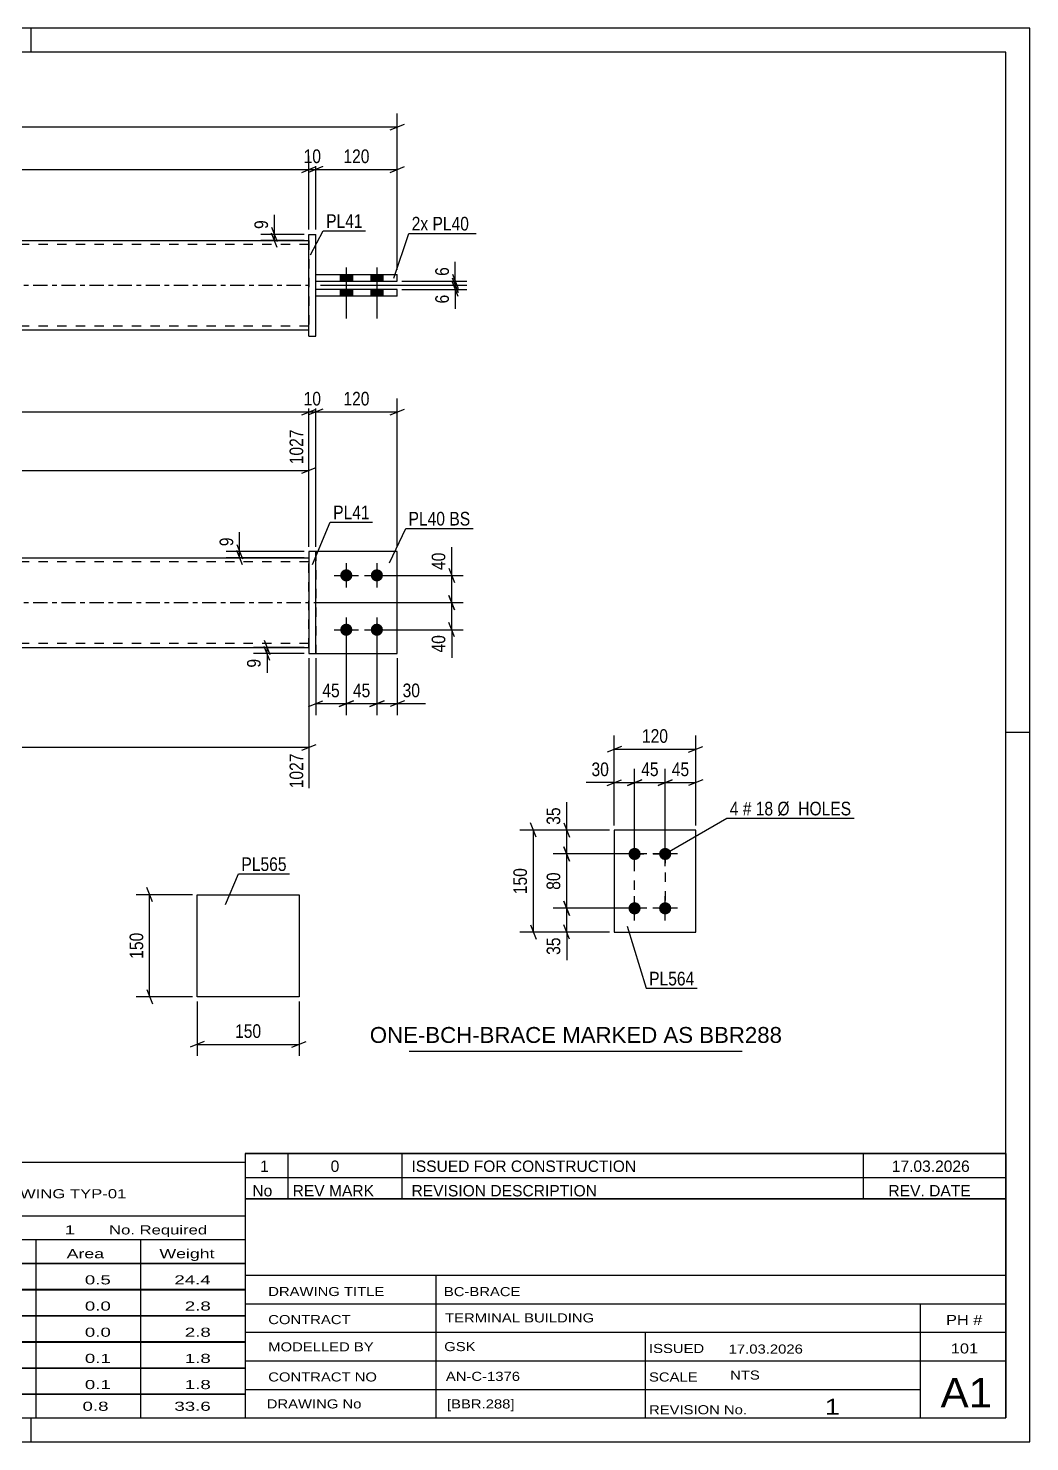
# Model space of a CAD drawing. Header units: millimetres. Extents: x 0 to 420, y 0 to 297.
# Drawn here: x 209.4 to 420, y 0 to 297 of the extents above; entities that cross this region are included whole.
import ezdxf

# ---------------------------------------------------------------- set-up
doc = ezdxf.new("R2010")
doc.units = ezdxf.units.MM
doc.linetypes.add('DXK_LINE_DOT2', pattern=[3.9198, 1.9599, -1.9599])
doc.linetypes.add('DXK_LINE_DOT3', pattern=[5.9187, 2.979, -0.9799, 0.9799, -0.9799])
doc.styles.add('Arial', font='ARIAL.TTF', dxfattribs={"height": 0.2})
doc.styles.add('Arial Narrow', font='ARIALN.TTF', dxfattribs={"height": 0.2})

# ---------------------------------------------------------------- blocks, each defined once
blk = doc.blocks.new('Unknown-585697914-1128')
at = {"color": 5, "linetype": 'Continuous'}
for p, q in [((420, 297), (0, 297)), ((210, 292), (210, 297)), ((420, 0), (420, 297)), ((415, 292), (5, 292)), ((415, 5), (415, 292)), ((420, 149), (415, 149)), ((5, 5), (415, 5)), ((210, 0), (210, 5)), ((0, 0), (420, 0))]:
    blk.add_line(p, q, dxfattribs=at)
blk = doc.blocks.new('Part-585697914-1278 - 1262')
at = {"color": 2, "linetype": 'Continuous'}
for p, q in [((349.77, 128.51), (332.63, 128.51)), ((332.63, 128.51), (332.63, 107.08)), ((349.77, 107.08), (349.77, 128.51)), ((332.63, 107.08), (349.77, 107.08))]:
    blk.add_line(p, q, dxfattribs=at)
blk = doc.blocks.new('Bolt-585697914-1311 - 1262')
at = {"linetype": 'Continuous'}
for points in [[(336.91, 122.22, -1), (336.91, 124.79, -1)], [(343.34, 122.22, -1), (343.34, 124.79, -1)], [(336.91, 110.79, -1), (336.91, 113.37, -1)], [(343.34, 110.79, -1), (343.34, 113.37, -1)]]:
    blk.add_hatch(color=1, dxfattribs=at).paths.add_polyline_path(points)
at = {"color": 1, "linetype": 'Continuous'}
for p, q in [((336.91, 120.94), (336.91, 126.08)), ((343.34, 120.94), (343.34, 126.08)), ((339.48, 123.51), (334.34, 123.51)), ((345.91, 123.51), (340.77, 123.51)), ((336.91, 109.51), (336.91, 114.65)), ((343.34, 109.51), (343.34, 114.65)), ((339.48, 112.08), (334.34, 112.08)), ((345.91, 112.08), (340.77, 112.08))]:
    blk.add_line(p, q, dxfattribs=at)
blk = doc.blocks.new('Part-585697914-1932 - 1926')
at = {"color": 7, "linetype": 'DXK_LINE_DOT2'}
for p, q in [((287, 187.04), (269.86, 187.04)), ((269.86, 187.04), (269.86, 165.62)), ((287, 165.62), (287, 187.04)), ((269.86, 165.62), (287, 165.62))]:
    blk.add_line(p, q, dxfattribs=at)
blk = doc.blocks.new('Part-585697914-1937 - 1926')
at = {"color": 2, "linetype": 'Continuous'}
for p, q in [((268.43, 187.04), (268.43, 165.62)), ((269.86, 187.04), (268.43, 187.04)), ((269.86, 165.62), (269.86, 187.04)), ((268.43, 165.62), (269.86, 165.62))]:
    blk.add_line(p, q, dxfattribs=at)
blk = doc.blocks.new('Part-585697914-1947 - 1926')
at = {"linetype": 'Continuous'}
blk.add_hatch(color=2, dxfattribs=at).paths.add_polyline_path([(158.37, 166.9), (157.57, 168.3), (159.17, 168.3)])
at = {"color": 2, "linetype": 'Continuous'}
for p, q in [((121.68, 185.76), (268.43, 185.76)), ((121.68, 166.9), (268.43, 166.9)), ((158.37, 166.9), (157.57, 168.3)), ((157.57, 168.3), (159.17, 168.3)), ((159.17, 168.3), (158.37, 166.9))]:
    blk.add_line(p, q, dxfattribs=at)
at = {"color": 7, "linetype": 'DXK_LINE_DOT2'}
for p, q in [((121.68, 166.9), (121.68, 185.76)), ((268.43, 184.9), (121.68, 184.9)), ((268.43, 166.9), (268.43, 185.76)), ((268.43, 167.76), (121.68, 167.76))]:
    blk.add_line(p, q, dxfattribs=at)
at = {"color": 7, "linetype": 'DXK_LINE_DOT3'}
blk.add_line((121.68, 176.33), (268.43, 176.33), dxfattribs=at)
at = {"color": 2, "linetype": 'Continuous'}
blk.add_circle((158.37, 167.8), 1, dxfattribs=at)
blk = doc.blocks.new('Part-585697914-1952 - 1926')
at = {"color": 2, "linetype": 'Continuous'}
for p, q in [((287, 187.04), (269.86, 187.04)), ((287, 165.62), (287, 187.04)), ((269.86, 165.62), (287, 165.62))]:
    blk.add_line(p, q, dxfattribs=at)
at = {"color": 7, "linetype": 'DXK_LINE_DOT2'}
blk.add_line((269.86, 187.04), (269.86, 165.62), dxfattribs=at)
blk = doc.blocks.new('Bolt-585697914-1955 - 1926')
at = {"linetype": 'Continuous'}
for points in [[(276.29, 183.33, -1), (276.29, 180.76, -1)], [(282.72, 183.33, -1), (282.72, 180.76, -1)], [(276.29, 171.9, -1), (276.29, 169.33, -1)], [(282.72, 171.9, -1), (282.72, 169.33, -1)]]:
    blk.add_hatch(color=1, dxfattribs=at).paths.add_polyline_path(points)
at = {"color": 1, "linetype": 'Continuous'}
for p, q in [((276.29, 184.62), (276.29, 179.47)), ((282.72, 184.62), (282.72, 179.47)), ((273.72, 182.04), (278.86, 182.04)), ((280.15, 182.04), (285.29, 182.04)), ((276.29, 173.19), (276.29, 168.04)), ((282.72, 173.19), (282.72, 168.04)), ((273.72, 170.62), (278.86, 170.62)), ((280.15, 170.62), (285.29, 170.62))]:
    blk.add_line(p, q, dxfattribs=at)
blk = doc.blocks.new('Part-585697914-2294 - 2276')
at = {"color": 2, "linetype": 'Continuous'}
for p, q in [((269.86, 243.85), (269.86, 245.27)), ((269.86, 245.27), (287, 245.27)), ((269.86, 243.85), (287, 243.85)), ((287, 243.85), (287, 245.27))]:
    blk.add_line(p, q, dxfattribs=at)
blk = doc.blocks.new('Bolt-585697914-2278 - 2276')
at = {"linetype": 'Continuous'}
for points in [[(277.58, 245.27), (275, 245.27), (275, 243.85), (277.58, 243.85)], [(277.58, 245.27), (275, 245.27), (275, 243.85), (277.58, 243.85)], [(284, 245.27), (281.43, 245.27), (281.43, 243.85), (284, 243.85)], [(284, 245.27), (281.43, 245.27), (281.43, 243.85), (284, 243.85)], [(277.58, 242.13), (275, 242.13), (275, 240.7), (277.58, 240.7)], [(277.58, 242.13), (275, 242.13), (275, 240.7), (277.58, 240.7)], [(284, 242.13), (281.43, 242.13), (281.43, 240.7), (284, 240.7)], [(284, 242.13), (281.43, 242.13), (281.43, 240.7), (284, 240.7)]]:
    blk.add_hatch(color=1, dxfattribs=at).paths.add_polyline_path(points)
at = {"color": 1, "linetype": 'Continuous'}
for p, q in [((276.29, 246.7), (276.29, 235.99)), ((276.29, 246.7), (276.29, 235.99)), ((282.72, 246.7), (282.72, 235.99)), ((282.72, 246.7), (282.72, 235.99)), ((275, 245.27), (275, 243.85)), ((275, 245.27), (275, 243.85)), ((277.58, 245.27), (277.58, 243.85)), ((277.58, 245.27), (277.58, 243.85)), ((281.43, 245.27), (281.43, 243.85)), ((281.43, 245.27), (281.43, 243.85)), ((284, 245.27), (284, 243.85)), ((284, 245.27), (284, 243.85)), ((275, 242.13), (275, 240.7)), ((275, 242.13), (275, 240.7)), ((277.58, 242.13), (277.58, 240.7)), ((277.58, 242.13), (277.58, 240.7)), ((281.43, 242.13), (281.43, 240.7)), ((281.43, 242.13), (281.43, 240.7)), ((284, 242.13), (284, 240.7)), ((284, 242.13), (284, 240.7))]:
    blk.add_line(p, q, dxfattribs=at)
blk = doc.blocks.new('Part-585697914-2299 - 2276')
at = {"color": 2, "linetype": 'Continuous'}
for p, q in [((287, 242.13), (269.86, 242.13)), ((269.86, 240.7), (269.86, 242.13)), ((287, 240.7), (269.86, 240.7)), ((287, 240.7), (287, 242.13))]:
    blk.add_line(p, q, dxfattribs=at)
blk = doc.blocks.new('Part-585697914-2304 - 2276')
at = {"linetype": 'Continuous'}
blk.add_hatch(color=2, dxfattribs=at).paths.add_polyline_path([(158.37, 242.99), (157.57, 244.39), (159.17, 244.39)])
at = {"color": 2, "linetype": 'Continuous'}
for p, q in [((121.68, 252.42), (268.43, 252.42)), ((158.37, 242.99), (157.57, 244.39)), ((157.57, 244.39), (159.17, 244.39)), ((159.17, 244.39), (158.37, 242.99)), ((268.43, 233.56), (121.68, 233.56))]:
    blk.add_line(p, q, dxfattribs=at)
at = {"color": 7, "linetype": 'DXK_LINE_DOT2'}
for p, q in [((121.68, 233.56), (121.68, 252.42)), ((268.43, 251.56), (121.68, 251.56)), ((268.43, 252.42), (268.43, 233.56)), ((268.43, 234.42), (121.68, 234.42))]:
    blk.add_line(p, q, dxfattribs=at)
at = {"color": 7, "linetype": 'DXK_LINE_DOT3'}
blk.add_line((121.68, 242.99), (268.43, 242.99), dxfattribs=at)
at = {"color": 2, "linetype": 'Continuous'}
blk.add_circle((158.37, 243.89), 1, dxfattribs=at)
blk = doc.blocks.new('Part-585697914-2314 - 2276')
at = {"color": 2, "linetype": 'Continuous'}
for p, q in [((268.43, 232.27), (268.43, 253.7)), ((268.43, 253.7), (269.86, 253.7)), ((269.86, 232.27), (269.86, 253.7)), ((268.43, 232.27), (269.86, 232.27))]:
    blk.add_line(p, q, dxfattribs=at)
blk = doc.blocks.new('Part-585697914-1238 - 1220')
at = {"color": 2, "linetype": 'Continuous'}
for p, q in [((244.94, 114.93), (266.37, 114.93)), ((244.94, 93.5), (244.94, 114.93)), ((266.37, 114.93), (266.37, 93.5)), ((266.37, 93.5), (244.94, 93.5))]:
    blk.add_line(p, q, dxfattribs=at)
blk = doc.blocks.new('Rectangle-585697914-1398 - 1262')
at = {"color": 1, "linetype": 'DXK_LINE_DOT2'}
blk.add_lwpolyline([(336.91, 123.51), (343.34, 123.51), (343.34, 112.08), (336.91, 112.08), (336.91, 123.51)], close=True, dxfattribs=at)
blk = doc.blocks.new('StraightDimension-585697914-1377 - 1262')
at = {"color": 7, "linetype": 'Continuous'}
for p, q in [((332.63, 129.51), (332.63, 141.36)), ((336.91, 124.51), (336.91, 141.36)), ((331.13, 137.91), (334.13, 139.11)), ((332.63, 138.51), (336.91, 138.51)), ((338.41, 139.11), (335.41, 137.91))]:
    blk.add_line(p, q, dxfattribs=at)
at = {"color": 0}
blk.add_wipeout([(332.1, 139.26), (332.1, 143.46), (327.25, 143.46), (327.25, 139.26)], dxfattribs=at)
at = {"color": 7, "linetype": 'Continuous'}
blk.add_line((332.63, 138.51), (326.72, 138.51), dxfattribs=at)
blk.add_line((332.63, 138.51), (326.72, 138.51), dxfattribs=at)
at = {"color": 3, "style": 'Arial Narrow'}
blk.add_text('30', height=2.863, dxfattribs=at).set_placement((327.85, 139.86))
blk = doc.blocks.new('StraightDimension-585697914-1313 - 1262')
at = {"color": 7, "linetype": 'Continuous'}
for p, q in [((322.03, 113.58), (323.23, 110.58)), ((335.91, 112.08), (319.78, 112.08)), ((322.63, 107.08), (322.63, 112.08)), ((331.63, 107.08), (319.78, 107.08)), ((323.23, 105.58), (322.03, 108.58))]:
    blk.add_line(p, q, dxfattribs=at)
at = {"color": 0}
blk.add_wipeout([(321.88, 106.55), (317.68, 106.55), (317.68, 101.7), (321.88, 101.7)], dxfattribs=at)
at = {"color": 7, "linetype": 'Continuous'}
blk.add_line((322.63, 107.08), (322.63, 101.17), dxfattribs=at)
blk.add_line((322.63, 107.08), (322.63, 101.17), dxfattribs=at)
at = {"color": 3, "style": 'Arial Narrow'}
blk.add_text('35', height=2.863, rotation=90.0002, dxfattribs=at).set_placement((321.28, 102.3))
blk = doc.blocks.new('StraightDimension-585697914-1345 - 1262')
at = {"color": 7, "linetype": 'Continuous'}
for p, q in [((331.63, 128.51), (312.78, 128.51)), ((316.23, 127.01), (315.03, 130.01)), ((315.63, 107.08), (315.63, 128.51)), ((331.63, 107.08), (312.78, 107.08)), ((315.03, 108.58), (316.23, 105.58))]:
    blk.add_line(p, q, dxfattribs=at)
at = {"color": 0}
blk.add_wipeout([(314.88, 121.14), (310.68, 121.14), (310.68, 114.45), (314.88, 114.45)], dxfattribs=at)
at = {"color": 3, "style": 'Arial Narrow'}
blk.add_text('150', height=2.863, rotation=90.0002, dxfattribs=at).set_placement((314.28, 115.05))
blk = doc.blocks.new('StraightDimension-585697914-1334 - 1262')
at = {"color": 7, "linetype": 'Continuous'}
for p, q in [((331.63, 128.51), (319.78, 128.51)), ((322.03, 130.01), (323.23, 127.01)), ((322.63, 123.51), (322.63, 128.51)), ((323.23, 122.01), (322.03, 125.01)), ((335.91, 123.51), (319.78, 123.51))]:
    blk.add_line(p, q, dxfattribs=at)
at = {"color": 0}
blk.add_wipeout([(321.88, 133.89), (317.68, 133.89), (317.68, 129.03), (321.88, 129.03)], dxfattribs=at)
at = {"color": 7, "linetype": 'Continuous'}
blk.add_line((322.63, 128.51), (322.63, 134.41), dxfattribs=at)
blk.add_line((322.63, 128.51), (322.63, 134.41), dxfattribs=at)
at = {"color": 3, "style": 'Arial Narrow'}
blk.add_text('35', height=2.863, rotation=90.0002, dxfattribs=at).set_placement((321.28, 129.63))
blk = doc.blocks.new('StraightDimension-585697914-1388 - 1262')
at = {"color": 7, "linetype": 'Continuous'}
for p, q in [((334.13, 146.11), (331.13, 144.91)), ((332.63, 129.51), (332.63, 148.36)), ((348.27, 144.91), (351.27, 146.11)), ((349.77, 129.51), (349.77, 148.36)), ((332.63, 145.51), (349.77, 145.51))]:
    blk.add_line(p, q, dxfattribs=at)
at = {"color": 0}
blk.add_wipeout([(344.54, 146.26), (344.54, 150.46), (337.86, 150.46), (337.86, 146.26)], dxfattribs=at)
at = {"color": 3, "style": 'Arial Narrow'}
blk.add_text('120', height=2.863, dxfattribs=at).set_placement((338.46, 146.86))
blk = doc.blocks.new('StraightDimension-585697914-1324 - 1262')
at = {"color": 7, "linetype": 'Continuous'}
for p, q in [((322.03, 125.01), (323.23, 122.01)), ((335.91, 123.51), (319.78, 123.51)), ((322.63, 112.08), (322.63, 123.51)), ((323.23, 110.58), (322.03, 113.58)), ((335.91, 112.08), (319.78, 112.08))]:
    blk.add_line(p, q, dxfattribs=at)
at = {"color": 0}
blk.add_wipeout([(321.88, 120.22), (317.68, 120.22), (317.68, 115.37), (321.88, 115.37)], dxfattribs=at)
at = {"color": 3, "style": 'Arial Narrow'}
blk.add_text('80', height=2.863, rotation=90.0002, dxfattribs=at).set_placement((321.28, 115.97))
blk = doc.blocks.new('StraightDimension-585697914-1356 - 1262')
at = {"color": 7, "linetype": 'Continuous'}
for p, q in [((343.34, 124.51), (343.34, 141.36)), ((349.77, 129.51), (349.77, 141.36)), ((341.84, 137.91), (344.84, 139.11)), ((343.34, 138.51), (349.77, 138.51)), ((351.27, 139.11), (348.27, 137.91))]:
    blk.add_line(p, q, dxfattribs=at)
at = {"color": 0}
blk.add_wipeout([(348.98, 139.26), (348.98, 143.46), (344.13, 143.46), (344.13, 139.26)], dxfattribs=at)
at = {"color": 3, "style": 'Arial Narrow'}
blk.add_text('45', height=2.863, dxfattribs=at).set_placement((344.73, 139.86))
blk = doc.blocks.new('StraightDimension-585697914-1367 - 1262')
at = {"color": 7, "linetype": 'Continuous'}
for p, q in [((336.91, 124.51), (336.91, 141.36)), ((343.34, 124.51), (343.34, 141.36)), ((335.41, 137.91), (338.41, 139.11)), ((336.91, 138.51), (343.34, 138.51)), ((344.84, 139.11), (341.84, 137.91))]:
    blk.add_line(p, q, dxfattribs=at)
at = {"color": 0}
blk.add_wipeout([(342.56, 139.26), (342.56, 143.46), (337.7, 143.46), (337.7, 139.26)], dxfattribs=at)
at = {"color": 3, "style": 'Arial Narrow'}
blk.add_text('45', height=2.863, dxfattribs=at).set_placement((338.3, 139.86))
blk = doc.blocks.new('StraightDimension-585697914-2006 - 1926')
at = {"color": 7, "linetype": 'Continuous'}
for p, q in [((123.18, 216.99), (120.18, 215.79)), ((121.68, 188.04), (121.68, 219.24)), ((266.93, 215.79), (269.93, 216.99)), ((268.43, 188.04), (268.43, 219.24)), ((121.68, 216.39), (268.43, 216.39))]:
    blk.add_line(p, q, dxfattribs=at)
at = {"color": 0}
blk.add_wipeout([(199.32, 217.14), (199.32, 221.34), (190.8, 221.34), (190.8, 217.14)], dxfattribs=at)
at = {"color": 3, "style": 'Arial Narrow'}
blk.add_text('1027', height=2.863, dxfattribs=at).set_placement((191.4, 217.74))
blk = doc.blocks.new('StraightDimension-585697914-2221 - 1926')
at = {"color": 7, "linetype": 'Continuous'}
for p, q in [((268.43, 188.04), (268.43, 212.7)), ((121.68, 186.76), (121.68, 207.21)), ((123.18, 204.69), (120.18, 203.49)), ((121.68, 204.09), (268.43, 204.09)), ((266.93, 203.49), (269.93, 204.69))]:
    blk.add_line(p, q, dxfattribs=at)
at = {"color": 0, "linetype": 'Continuous'}
for points in [[(267.83, 213.3), (263.63, 213.3), (263.63, 204.79), (267.83, 204.79)], [(121.08, 207.81), (116.88, 207.81), (116.88, 204.79), (121.08, 204.79)]]:
    blk.add_wipeout(points, dxfattribs=at)
at = {"color": 0}
blk.add_wipeout([(199.32, 204.84), (199.32, 209.04), (190.8, 209.04), (190.8, 204.84)], dxfattribs=at)
at = {"color": 3, "linetype": 'Continuous', "style": 'Arial Narrow'}
for s, height, p in [('1027', 2.863, (267.23, 205.39)), ('0', 2.86, (120.48, 205.39))]:
    blk.add_text(s, height=height, rotation=90.0002, dxfattribs=at).set_placement(p)
at = {"color": 3, "style": 'Arial Narrow'}
blk.add_text('1027', height=2.863, dxfattribs=at).set_placement((191.4, 205.44))
blk = doc.blocks.new('StraightDimension-585697914-2117 - 1926')
at = {"color": 7, "linetype": 'Continuous'}
for p, q in [((282.72, 169.62), (282.72, 152.69)), ((287, 164.62), (287, 152.69)), ((281.22, 154.49), (284.22, 155.69)), ((282.72, 155.09), (287, 155.09)), ((288.5, 155.69), (285.5, 154.49))]:
    blk.add_line(p, q, dxfattribs=at)
at = {"color": 0}
blk.add_wipeout([(292.39, 155.84), (292.39, 160.04), (287.53, 160.04), (287.53, 155.84)], dxfattribs=at)
at = {"color": 7, "linetype": 'Continuous'}
blk.add_line((287, 155.09), (292.91, 155.09), dxfattribs=at)
blk.add_line((287, 155.09), (292.91, 155.09), dxfattribs=at)
at = {"color": 3, "style": 'Arial Narrow'}
blk.add_text('30', height=2.863, dxfattribs=at).set_placement((288.13, 156.44))
blk = doc.blocks.new('StraightDimension-585697914-1967 - 1926')
at = {"color": 7, "linetype": 'Continuous'}
for p, q in [((271.36, 216.99), (268.36, 215.79)), ((269.86, 188.04), (269.86, 219.24)), ((285.5, 215.79), (288.5, 216.99)), ((287, 188.04), (287, 219.24)), ((269.86, 216.39), (287, 216.39))]:
    blk.add_line(p, q, dxfattribs=at)
at = {"color": 0}
blk.add_wipeout([(281.77, 217.14), (281.77, 221.34), (275.09, 221.34), (275.09, 217.14)], dxfattribs=at)
at = {"color": 3, "style": 'Arial Narrow'}
blk.add_text('120', height=2.863, dxfattribs=at).set_placement((275.69, 217.74))
blk = doc.blocks.new('StraightDimension-585697914-1989 - 1926')
at = {"color": 7, "linetype": 'Continuous'}
for p, q in [((266.93, 215.79), (269.93, 216.99)), ((271.36, 216.99), (268.36, 215.79)), ((268.43, 188.04), (268.43, 219.24)), ((269.86, 188.04), (269.86, 219.24)), ((268.43, 216.39), (269.86, 216.39))]:
    blk.add_line(p, q, dxfattribs=at)
at = {"color": 0}
blk.add_wipeout([(271.58, 217.14), (271.58, 221.34), (266.72, 221.34), (266.72, 217.14)], dxfattribs=at)
at = {"color": 3, "style": 'Arial Narrow'}
blk.add_text('10', height=2.863, dxfattribs=at).set_placement((267.32, 217.74))
blk = doc.blocks.new('StraightDimension-585697914-2055 - 1926')
at = {"color": 7, "linetype": 'Continuous'}
for p, q in [((253.26, 188.54), (254.46, 185.54)), ((254.46, 184.26), (253.26, 187.26)), ((267.43, 187.04), (251.01, 187.04)), ((267.43, 185.76), (251.01, 185.76)), ((253.86, 185.76), (253.86, 187.04))]:
    blk.add_line(p, q, dxfattribs=at)
at = {"color": 0}
blk.add_wipeout([(253.11, 190.6), (248.91, 190.6), (248.91, 187.57), (253.11, 187.57)], dxfattribs=at)
at = {"color": 7, "linetype": 'Continuous'}
blk.add_line((253.86, 187.04), (253.86, 191.12), dxfattribs=at)
blk.add_line((253.86, 187.04), (253.86, 191.12), dxfattribs=at)
at = {"color": 3, "style": 'Arial Narrow'}
blk.add_text('9', height=2.86, rotation=90.0002, dxfattribs=at).set_placement((252.51, 188.17))
blk = doc.blocks.new('StraightDimension-585697914-2062 - 1926')
at = {"color": 7, "linetype": 'Continuous'}
for p, q in [((283.72, 182.04), (300.86, 182.04)), ((297.86, 183.54), (299.06, 180.54)), ((298.46, 176.33), (298.46, 182.04)), ((269.43, 176.33), (300.86, 176.33)), ((299.06, 174.83), (297.86, 177.83))]:
    blk.add_line(p, q, dxfattribs=at)
at = {"color": 0}
blk.add_wipeout([(297.71, 187.42), (293.51, 187.42), (293.51, 182.57), (297.71, 182.57)], dxfattribs=at)
at = {"color": 7, "linetype": 'Continuous'}
blk.add_line((298.46, 182.04), (298.46, 187.95), dxfattribs=at)
blk.add_line((298.46, 182.04), (298.46, 187.95), dxfattribs=at)
at = {"color": 3, "style": 'Arial Narrow'}
blk.add_text('40', height=2.863, rotation=90.0002, dxfattribs=at).set_placement((297.11, 183.17))
blk = doc.blocks.new('StraightDimension-585697914-2077 - 1926')
at = {"color": 7, "linetype": 'Continuous'}
for p, q in [((269.43, 176.33), (300.86, 176.33)), ((297.86, 177.83), (299.06, 174.83)), ((298.46, 170.62), (298.46, 176.33)), ((283.72, 170.62), (300.86, 170.62)), ((299.06, 169.12), (297.86, 172.12))]:
    blk.add_line(p, q, dxfattribs=at)
at = {"color": 0}
blk.add_wipeout([(297.71, 170.09), (293.51, 170.09), (293.51, 165.23), (297.71, 165.23)], dxfattribs=at)
at = {"color": 7, "linetype": 'Continuous'}
blk.add_line((298.46, 170.62), (298.46, 164.71), dxfattribs=at)
blk.add_line((298.46, 170.62), (298.46, 164.71), dxfattribs=at)
at = {"color": 3, "style": 'Arial Narrow'}
blk.add_text('40', height=2.863, rotation=90.0002, dxfattribs=at).set_placement((297.11, 165.83))
blk = doc.blocks.new('StraightDimension-585697914-2091 - 1926')
at = {"color": 7, "linetype": 'Continuous'}
for p, q in [((276.29, 169.62), (276.29, 152.69)), ((269.86, 164.62), (269.86, 152.69)), ((268.36, 154.49), (271.36, 155.69)), ((269.86, 155.09), (276.29, 155.09)), ((277.79, 155.69), (274.79, 154.49))]:
    blk.add_line(p, q, dxfattribs=at)
at = {"color": 0}
blk.add_wipeout([(275.5, 155.84), (275.5, 160.04), (270.65, 160.04), (270.65, 155.84)], dxfattribs=at)
at = {"color": 3, "style": 'Arial Narrow'}
blk.add_text('45', height=2.863, dxfattribs=at).set_placement((271.25, 156.44))
blk = doc.blocks.new('StraightDimension-585697914-2107 - 1926')
at = {"color": 7, "linetype": 'Continuous'}
for p, q in [((276.29, 169.62), (276.29, 152.69)), ((282.72, 169.62), (282.72, 152.69)), ((274.79, 154.49), (277.79, 155.69)), ((276.29, 155.09), (282.72, 155.09)), ((284.22, 155.69), (281.22, 154.49))]:
    blk.add_line(p, q, dxfattribs=at)
at = {"color": 0}
blk.add_wipeout([(281.93, 155.84), (281.93, 160.04), (277.08, 160.04), (277.08, 155.84)], dxfattribs=at)
at = {"color": 3, "style": 'Arial Narrow'}
blk.add_text('45', height=2.863, dxfattribs=at).set_placement((277.68, 156.44))
blk = doc.blocks.new('StraightDimension-585697914-2131 - 1926')
at = {"color": 7, "linetype": 'Continuous'}
for p, q in [((267.43, 166.9), (256.78, 166.9)), ((259.03, 168.4), (260.23, 165.4)), ((260.23, 164.12), (259.03, 167.12)), ((259.63, 165.62), (259.63, 166.9)), ((267.43, 165.62), (256.78, 165.62))]:
    blk.add_line(p, q, dxfattribs=at)
at = {"color": 0}
blk.add_wipeout([(258.88, 165.09), (254.68, 165.09), (254.68, 162.06), (258.88, 162.06)], dxfattribs=at)
at = {"color": 7, "linetype": 'Continuous'}
blk.add_line((259.63, 165.62), (259.63, 161.54), dxfattribs=at)
blk.add_line((259.63, 165.62), (259.63, 161.54), dxfattribs=at)
at = {"color": 3, "style": 'Arial Narrow'}
blk.add_text('9', height=2.86, rotation=90.0002, dxfattribs=at).set_placement((258.28, 162.66))
blk = doc.blocks.new('StraightDimension-585697914-2185 - 1926')
at = {"color": 7, "linetype": 'Continuous'}
for p, q in [((121.68, 164.61), (121.68, 142.79)), ((268.43, 164.62), (268.43, 137.3)), ((123.18, 146.52), (120.18, 145.32)), ((121.68, 145.92), (268.43, 145.92)), ((266.93, 145.32), (269.93, 146.52))]:
    blk.add_line(p, q, dxfattribs=at)
at = {"color": 0}
blk.add_wipeout([(199.32, 146.67), (199.32, 150.87), (190.8, 150.87), (190.8, 146.67)], dxfattribs=at)
at = {"color": 0, "linetype": 'Continuous'}
for points in [[(121.08, 145.22), (116.88, 145.22), (116.88, 142.19), (121.08, 142.19)], [(267.83, 145.22), (263.63, 145.22), (263.63, 136.7), (267.83, 136.7)]]:
    blk.add_wipeout(points, dxfattribs=at)
at = {"color": 3, "style": 'Arial Narrow'}
blk.add_text('1027', height=2.863, dxfattribs=at).set_placement((191.4, 147.27))
at = {"color": 3, "linetype": 'Continuous', "style": 'Arial Narrow'}
for s, height, p in [('0', 2.86, (120.48, 142.79)), ('1027', 2.863, (267.23, 137.3))]:
    blk.add_text(s, height=height, rotation=90.0002, dxfattribs=at).set_placement(p)
blk = doc.blocks.new('StraightDimension-585697914-2413 - 2276')
at = {"color": 7, "linetype": 'Continuous'}
for p, q in [((104.61, 276.87), (101.61, 275.67)), ((103.11, 246.27), (103.11, 279.12)), ((103.11, 276.27), (287, 276.27)), ((285.5, 275.67), (288.5, 276.87)), ((287, 246.27), (287, 279.12))]:
    blk.add_line(p, q, dxfattribs=at)
at = {"color": 0}
blk.add_wipeout([(199.32, 277.02), (199.32, 281.22), (190.8, 281.22), (190.8, 277.02)], dxfattribs=at)
at = {"color": 3, "style": 'Arial Narrow'}
blk.add_text('1287', height=2.863, dxfattribs=at).set_placement((191.4, 277.62))
blk = doc.blocks.new('StraightDimension-585697914-2332 - 2276')
at = {"color": 7, "linetype": 'Continuous'}
for p, q in [((298.61, 244.49), (299.81, 241.49)), ((299.81, 240.63), (298.61, 243.63)), ((270.86, 242.99), (301.61, 242.99)), ((288, 242.13), (301.61, 242.13)), ((299.21, 242.13), (299.21, 242.99))]:
    blk.add_line(p, q, dxfattribs=at)
at = {"color": 0}
blk.add_wipeout([(298.46, 241.61), (294.26, 241.61), (294.26, 238.58), (298.46, 238.58)], dxfattribs=at)
at = {"color": 7, "linetype": 'Continuous'}
blk.add_line((299.21, 242.13), (299.21, 238.05), dxfattribs=at)
blk.add_line((299.21, 242.13), (299.21, 238.05), dxfattribs=at)
at = {"color": 3, "style": 'Arial Narrow'}
blk.add_text('6', height=2.86, rotation=90.0002, dxfattribs=at).set_placement((297.86, 239.18))
blk = doc.blocks.new('StraightDimension-585697914-2341 - 2276')
at = {"color": 7, "linetype": 'Continuous'}
for p, q in [((288, 243.85), (301.61, 243.85)), ((298.61, 245.35), (299.81, 242.35)), ((299.81, 241.49), (298.61, 244.49)), ((299.21, 242.99), (299.21, 243.85)), ((270.86, 242.99), (301.61, 242.99))]:
    blk.add_line(p, q, dxfattribs=at)
at = {"color": 0}
blk.add_wipeout([(298.46, 247.4), (294.26, 247.4), (294.26, 244.37), (298.46, 244.37)], dxfattribs=at)
at = {"color": 7, "linetype": 'Continuous'}
blk.add_line((299.21, 243.85), (299.21, 247.92), dxfattribs=at)
blk.add_line((299.21, 243.85), (299.21, 247.92), dxfattribs=at)
at = {"color": 3, "style": 'Arial Narrow'}
blk.add_text('6', height=2.86, rotation=90.0002, dxfattribs=at).set_placement((297.86, 244.97))
blk = doc.blocks.new('StraightDimension-585697914-2351 - 2276')
at = {"color": 7, "linetype": 'Continuous'}
for p, q in [((267.43, 253.7), (258.33, 253.7)), ((260.58, 255.2), (261.78, 252.2)), ((261.78, 250.92), (260.58, 253.92)), ((261.18, 252.42), (261.18, 253.7)), ((267.43, 252.42), (258.33, 252.42))]:
    blk.add_line(p, q, dxfattribs=at)
at = {"color": 0}
blk.add_wipeout([(260.43, 257.26), (256.23, 257.26), (256.23, 254.23), (260.43, 254.23)], dxfattribs=at)
at = {"color": 7, "linetype": 'Continuous'}
blk.add_line((261.18, 253.7), (261.18, 257.78), dxfattribs=at)
blk.add_line((261.18, 253.7), (261.18, 257.78), dxfattribs=at)
at = {"color": 3, "style": 'Arial Narrow'}
blk.add_text('9', height=2.86, rotation=90.0002, dxfattribs=at).set_placement((259.83, 254.83))
blk = doc.blocks.new('StraightDimension-585697914-2362 - 2276')
at = {"color": 7, "linetype": 'Continuous'}
for p, q in [((271.36, 267.92), (268.36, 266.72)), ((269.86, 254.7), (269.86, 270.17)), ((269.86, 267.32), (287, 267.32)), ((285.5, 266.72), (288.5, 267.92)), ((287, 246.27), (287, 270.17))]:
    blk.add_line(p, q, dxfattribs=at)
at = {"color": 0}
blk.add_wipeout([(281.77, 268.07), (281.77, 272.27), (275.09, 272.27), (275.09, 268.07)], dxfattribs=at)
at = {"color": 3, "style": 'Arial Narrow'}
blk.add_text('120', height=2.863, dxfattribs=at).set_placement((275.69, 268.67))
blk = doc.blocks.new('StraightDimension-585697914-2372 - 2276')
at = {"color": 7, "linetype": 'Continuous'}
for p, q in [((266.93, 266.72), (269.93, 267.92)), ((271.36, 267.92), (268.36, 266.72)), ((268.43, 254.7), (268.43, 270.17)), ((268.43, 267.32), (269.86, 267.32)), ((269.86, 254.7), (269.86, 270.17))]:
    blk.add_line(p, q, dxfattribs=at)
at = {"color": 0}
blk.add_wipeout([(271.58, 268.07), (271.58, 272.27), (266.72, 272.27), (266.72, 268.07)], dxfattribs=at)
at = {"color": 3, "style": 'Arial Narrow'}
blk.add_text('10', height=2.863, dxfattribs=at).set_placement((267.32, 268.67))
blk = doc.blocks.new('StraightDimension-585697914-2382 - 2276')
at = {"color": 7, "linetype": 'Continuous'}
for p, q in [((123.18, 267.92), (120.18, 266.72)), ((121.68, 254.7), (121.68, 270.17)), ((121.68, 267.32), (268.43, 267.32)), ((266.93, 266.72), (269.93, 267.92)), ((268.43, 254.7), (268.43, 270.17))]:
    blk.add_line(p, q, dxfattribs=at)
at = {"color": 0}
blk.add_wipeout([(199.32, 268.07), (199.32, 272.27), (190.8, 272.27), (190.8, 268.07)], dxfattribs=at)
at = {"color": 3, "style": 'Arial Narrow'}
blk.add_text('1027', height=2.863, dxfattribs=at).set_placement((191.4, 268.67))
blk = doc.blocks.new('StraightDimension-585697914-1241 - 1220')
at = {"color": 7, "linetype": 'Continuous'}
for p, q in [((244.94, 92.5), (244.94, 81.1)), ((266.37, 92.5), (266.37, 81.1)), ((246.44, 84.1), (243.44, 82.9)), ((244.94, 83.5), (266.37, 83.5)), ((264.87, 82.9), (267.87, 84.1))]:
    blk.add_line(p, q, dxfattribs=at)
at = {"color": 0}
blk.add_wipeout([(259, 84.25), (259, 88.45), (252.31, 88.45), (252.31, 84.25)], dxfattribs=at)
at = {"color": 3, "style": 'Arial Narrow'}
blk.add_text('150', height=2.863, dxfattribs=at).set_placement((252.91, 84.85))
blk = doc.blocks.new('StraightDimension-585697914-1246 - 1220')
at = {"color": 7, "linetype": 'Continuous'}
for p, q in [((235.54, 113.43), (234.34, 116.43)), ((243.94, 114.93), (232.09, 114.93)), ((234.94, 93.5), (234.94, 114.93)), ((243.94, 93.5), (232.09, 93.5)), ((234.34, 95), (235.54, 92))]:
    blk.add_line(p, q, dxfattribs=at)
at = {"color": 0}
blk.add_wipeout([(234.19, 107.56), (229.99, 107.56), (229.99, 100.88), (234.19, 100.88)], dxfattribs=at)
at = {"color": 3, "style": 'Arial Narrow'}
blk.add_text('150', height=2.863, rotation=90.0002, dxfattribs=at).set_placement((233.59, 101.48))
blk = doc.blocks.new('Unknown-585697914-3473')
at = {"color": 7, "linetype": 'Continuous'}
for p, q in [((255, 51.05), (255, 5)), ((255, 51.05), (415, 51.05)), ((415, 51), (415, 5)), ((255, 35), (415, 35)), ((295.14, 35), (295.14, 5)), ((255, 29), (415, 29)), ((397, 5.05), (397, 29.05)), ((255, 23), (415, 23)), ((339.14, 23), (339.14, 5)), ((255, 17), (415, 17)), ((255, 11), (397, 11)), ((255, 5), (415, 5))]:
    blk.add_line(p, q, dxfattribs=at)
at = {"color": 7, "style": 'Arial Narrow'}
for s, height, width, p in [('DRAWING TITLE', 1.9089, 1.425378, (259.88, 30.61)), ('BC-BRACE', 1.909, 1.425378, (296.81, 30.59)), ('TERMINAL BUILDING', 1.9089, 1.425378, (297.06, 25.07)), ('CONTRACT', 1.909, 1.425378, (259.88, 24.71)), ('MODELLED BY', 1.9089, 1.425378, (259.88, 18.98)), ('GSK', 1.909, 1.425378, (296.88, 19.04)), ('ISSUED', 1.909, 1.425378, (339.94, 18.64)), ('17.03.2026', 1.909, 1.425378, (356.69, 18.52)), ('CONTRACT NO', 1.9089, 1.425378, (259.88, 12.66)), ('AN-C-1376', 1.909, 1.425378, (297.23, 12.78)), ('SCALE', 1.909, 1.425378, (339.94, 12.65)), ('A1', 6.204, 1.25, (401.24, 7.2)), ('DRAWING No', 1.909, 1.425378, (259.56, 7)), ('[BBR.288]', 1.909, 1.425378, (297.46, 6.99)), ('1', 3.34, 1.5, (376.91, 5.68)), ('REVISION No.', 1.9089, 1.425378, (339.94, 5.77))]:
    blk.add_text(s, height=height, dxfattribs=dict(at, width=width)).set_placement(p)
at = {"color": 7, "linetype": 'Continuous', "style": 'Arial Narrow'}
for s, height, width, p in [('PH #', 2.1, 1.42538, (402.4, 24.55)), ('101', 2.1, 1.42538, (403.41, 18.55)), ('NTS', 1.909, 1.425378, (357, 13.05))]:
    blk.add_text(s, height=height, dxfattribs=dict(at, width=width)).set_placement(p)
blk = doc.blocks.new('Unknown-585697914-3474')
at = {"color": 7, "linetype": 'Continuous'}
for p, q in [((255, 60.55), (415, 60.55)), ((415, 60.55), (255, 60.55)), ((255, 60.55), (255, 55.55)), ((264, 60.55), (264, 55.55)), ((288, 60.55), (288, 55.55)), ((385, 60.55), (385, 55.55)), ((415, 60.55), (415, 55.55)), ((255, 55.55), (415, 55.55)), ((255, 55.55), (255, 51.05)), ((255, 55.55), (415, 55.55)), ((264, 55.55), (264, 51.05)), ((288, 55.55), (288, 51.05)), ((385, 55.55), (385, 51.05)), ((415, 55.55), (415, 51.05)), ((415, 51.05), (255, 51.05))]:
    blk.add_line(p, q, dxfattribs=at)
at = {"color": 7, "linetype": 'Continuous', "style": 'Arial Narrow'}
for s, height, width, p in [('1', 2.39, 1.196471, (258.16, 56.7)), ('0', 2.39, 1.196471, (273, 56.7)), ('ISSUED FOR CONSTRUCTION', 2.3861, 1.196471, (290, 56.7)), ('17.03.2026', 2.386, 1.196471, (391, 56.7)), ('No', 2.386, 1.2, (256.54, 51.55)), ('REV MARK', 2.386, 1.2, (265, 51.55)), ('REVISION DESCRIPTION', 2.3861, 1.2, (290, 51.55)), ('REV. DATE', 2.386, 1.2, (390.28, 51.55))]:
    blk.add_text(s, height=height, dxfattribs=dict(at, width=width)).set_placement(p)
blk = doc.blocks.new('Unknown-585697914-3475')
at = {"color": 7, "linetype": 'Continuous'}
for p, q in [((95, 58.75), (255, 58.75)), ((95, 47.5), (95, 58.75)), ((255, 58.75), (255, 47.5)), ((95, 47.5), (255, 47.5)), ((95, 47.5), (95, 42.5)), ((255, 47.5), (255, 42.5)), ((95, 42.5), (255, 42.5)), ((95, 42.5), (95, 37.5)), ((119, 42.5), (119, 37.5)), ((154.5, 42.5), (154.5, 37.5)), ((180.5, 42.5), (180.5, 37.5)), ((193.5, 42.5), (193.5, 37.5)), ((211, 42.5), (211, 37.5)), ((233, 42.5), (233, 37.5)), ((255, 42.5), (255, 37.5)), ((95, 37.5), (255, 37.5)), ((95, 37.45), (95, 32.05)), ((95, 37.45), (255, 37.45)), ((119, 37.5), (119, 32)), ((154.5, 37.5), (154.5, 32)), ((180.5, 37.5), (180.5, 32)), ((193.5, 37.5), (193.5, 32)), ((211, 37.5), (211, 32)), ((233, 37.5), (233, 32)), ((255, 37.45), (255, 32.05)), ((95, 32.05), (255, 32.05)), ((95, 31.95), (95, 26.55)), ((95, 31.95), (255, 31.95)), ((119, 32), (119, 26.5)), ((154.5, 32), (154.5, 26.5)), ((180.5, 32), (180.5, 26.5)), ((193.5, 32), (193.5, 26.5)), ((211, 32), (211, 26.5)), ((233, 32), (233, 26.5)), ((255, 31.95), (255, 26.55)), ((95, 26.55), (255, 26.55)), ((95, 26.45), (95, 21.05)), ((95, 26.45), (255, 26.45)), ((119, 26.5), (119, 21)), ((154.5, 26.5), (154.5, 21)), ((180.5, 26.5), (180.5, 21)), ((193.5, 26.5), (193.5, 21)), ((211, 26.5), (211, 21)), ((233, 26.5), (233, 21)), ((255, 26.45), (255, 21.05)), ((95, 21.05), (255, 21.05)), ((95, 20.95), (95, 15.55)), ((95, 20.95), (255, 20.95)), ((119, 21), (119, 15.5)), ((154.5, 21), (154.5, 15.5)), ((180.5, 21), (180.5, 15.5)), ((193.5, 21), (193.5, 15.5)), ((211, 21), (211, 15.5)), ((233, 21), (233, 15.5)), ((255, 20.95), (255, 15.55)), ((95, 15.55), (255, 15.55)), ((95, 15.45), (95, 10.05)), ((95, 15.45), (255, 15.45)), ((119, 15.5), (119, 10)), ((154.5, 15.5), (154.5, 10)), ((180.5, 15.5), (180.5, 10)), ((193.5, 15.5), (193.5, 10)), ((211, 15.5), (211, 10)), ((233, 15.5), (233, 10)), ((255, 15.45), (255, 10.05)), ((95, 10.05), (255, 10.05)), ((95, 10), (255, 10)), ((95, 10), (95, 5)), ((211, 10), (211, 5)), ((233, 10), (233, 5)), ((255, 10), (255, 5)), ((95, 5), (255, 5))]:
    blk.add_line(p, q, dxfattribs=at)
at = {"color": 7, "style": 'Arial Narrow'}
for s, height, width, p in [('GENERAL NOTES & WELD DETAILS :', 2.8633, 1.4, (96.15, 51.06)), ('REFER TYP DRAWING TYP-01', 1.9089, 1.6, (179.7, 51.16)), ("MATERIAL LIST FOR ASSEMBLY MK'D", 1.9089, 1.6, (96.15, 43.56)), ('BBR288', 1.909, 1.794707, (187.48, 43.47)), ('1', 1.91, 1.794707, (217.08, 43.56)), ('No. Required', 1.9089, 1.6, (226.41, 43.56)), ('Mark', 1.909, 1.7, (96.34, 38.5)), ('Profile', 1.909, 1.7, (129.41, 38.5)), ('Material', 1.909, 1.7, (159.54, 38.56)), ('No.', 1.909, 1.7, (184.5, 38.56)), ('Length', 1.909, 1.7, (195, 38.56)), ('Area', 1.909, 1.7, (217.5, 38.56)), ('Weight', 1.909, 1.7, (237, 38.56))]:
    blk.add_text(s, height=height, dxfattribs=dict(at, width=width)).set_placement(p)
at = {"color": 7, "linetype": 'Continuous', "style": 'Arial Narrow'}
for s, height, width, p in [('BBR288', 1.909, 1.794707, (96.5, 33.06)), ('SHS132*6', 1.909, 1.794707, (121, 33.06)), ('E350', 1.909, 1.794707, (160.74, 33.06)), ('1', 1.91, 1.794707, (184.86, 33.06)), ('1027', 1.909, 1.794707, (197.58, 33.06)), ('0.5', 1.909, 1.794707, (221.32, 33.06)), ('24.4', 1.909, 1.794707, (240.14, 33.06)), ('PL40', 1.909, 1.794707, (96.5, 27.56)), ('PL10*120', 1.909, 1.794707, (121, 27.56)), ('E350', 1.909, 1.794707, (160.74, 27.56)), ('2', 1.91, 1.794707, (184.86, 27.56)), ('150', 1.909, 1.794707, (199.77, 27.56)), ('0.0', 1.909, 1.794707, (221.32, 27.56)), ('2.8', 1.909, 1.794707, (242.33, 27.56)), ('PL564', 1.909, 1.794707, (96.5, 22.06)), ('PL10*120', 1.909, 1.794707, (121, 22.06)), ('E350', 1.909, 1.794707, (160.74, 22.06)), ('2', 1.91, 1.794707, (184.86, 22.06)), ('150', 1.909, 1.794707, (199.77, 22.06)), ('0.0', 1.909, 1.794707, (221.32, 22.06)), ('2.8', 1.909, 1.794707, (242.33, 22.06)), ('PL41', 1.909, 1.794707, (96.5, 16.56)), ('PL10*150', 1.909, 1.794707, (121, 16.56)), ('E350', 1.909, 1.794707, (160.74, 16.56)), ('1', 1.91, 1.794707, (184.86, 16.56)), ('150', 1.909, 1.794707, (199.77, 16.56)), ('0.1', 1.909, 1.794707, (221.32, 16.56)), ('1.8', 1.909, 1.794707, (242.33, 16.56)), ('PL565', 1.909, 1.794707, (96.5, 11.06)), ('PL10*150', 1.909, 1.794707, (121, 11.06)), ('E350', 1.909, 1.794707, (160.74, 11.06)), ('1', 1.91, 1.794707, (184.86, 11.06)), ('150', 1.909, 1.794707, (199.77, 11.06)), ('0.1', 1.909, 1.794707, (221.32, 11.06)), ('1.8', 1.909, 1.794707, (242.33, 11.06)), ('Total', 1.909, 1.7, (197.33, 6.5)), ('0.8', 1.909, 1.794707, (220.83, 6.5)), ('33.6', 1.909, 1.794707, (240.14, 6.5))]:
    blk.add_text(s, height=height, dxfattribs=dict(at, width=width)).set_placement(p)
blk = doc.blocks.new('Unknown-585697914-3476')
at = {"color": 7, "linetype": 'Continuous'}
blk.add_line((289.5, 82.05), (359.5, 82.05), dxfattribs=at)
at = {"color": 7, "style": 'Arial'}
blk.add_text('ONE-BCH-BRACE MARKED AS BBR288', height=3.3428, dxfattribs=at).set_placement((281.23, 83.8))
blk = doc.blocks.new('Mark-585697914-1274 - 1262')
at = {"color": 0}
blk.add_wipeout([(349.47, 95.88), (349.47, 98.88), (339.97, 98.88), (339.97, 95.88)], dxfattribs=at)
blk.add_wipeout([(349.47, 95.88), (349.47, 98.88), (339.97, 98.88), (339.97, 95.88)], dxfattribs=at)
at = {"color": 30, "linetype": 'Continuous'}
for p, q in [((335.36, 108.33), (339.37, 95.28)), ((339.37, 95.28), (350.07, 95.28))]:
    blk.add_line(p, q, dxfattribs=at)
at = {"color": 3, "style": 'Arial Narrow'}
blk.add_text('PL564', height=2.863, dxfattribs=at).set_placement((339.97, 95.88))
blk = doc.blocks.new('Mark-585697914-1307 - 1262')
at = {"color": 0}
blk.add_wipeout([(358.76, 131.61), (358.76, 134.61), (356.93, 134.61), (356.93, 131.61)], dxfattribs=at)
blk.add_wipeout([(358.76, 131.61), (358.76, 134.61), (356.93, 134.61), (356.93, 131.61)], dxfattribs=at)
at = {"color": 7, "linetype": 'Continuous'}
blk.add_line((343.34, 123.51), (356.33, 131.01), dxfattribs=at)
at = {"color": 0}
blk.add_wipeout([(361.49, 131.61), (361.49, 134.61), (359.66, 134.61), (359.66, 131.61)], dxfattribs=at)
blk.add_wipeout([(361.49, 131.61), (361.49, 134.61), (359.66, 134.61), (359.66, 131.61)], dxfattribs=at)
at = {"color": 3, "style": 'Arial Narrow'}
blk.add_text('4', height=2.86, dxfattribs=at).set_placement((356.93, 131.61))
at = {"color": 0}
blk.add_wipeout([(366.04, 131.61), (366.04, 134.61), (362.39, 134.61), (362.39, 131.61)], dxfattribs=at)
blk.add_wipeout([(366.04, 131.61), (366.04, 134.61), (362.39, 134.61), (362.39, 131.61)], dxfattribs=at)
at = {"color": 3, "style": 'Arial Narrow'}
blk.add_text('#', height=2.86, dxfattribs=at).set_placement((359.66, 131.61))
at = {"color": 0}
blk.add_wipeout([(382.47, 131.61), (382.47, 134.61), (366.94, 134.61), (366.94, 131.61)], dxfattribs=at)
blk.add_wipeout([(382.47, 131.61), (382.47, 134.61), (366.94, 134.61), (366.94, 131.61)], dxfattribs=at)
at = {"color": 7, "linetype": 'Continuous'}
blk.add_line((356.33, 131.01), (383.07, 131.01), dxfattribs=at)
at = {"color": 3, "style": 'Arial Narrow'}
for s, p in [('18', (362.39, 131.61)), ('Ø  HOLES', (366.94, 131.61))]:
    blk.add_text(s, height=2.863, dxfattribs=at).set_placement(p)
blk = doc.blocks.new('Mark-585697914-1933 - 1926')
at = {"color": 0}
blk.add_wipeout([(281.21, 193.84), (281.21, 196.84), (273.53, 196.84), (273.53, 193.84)], dxfattribs=at)
blk.add_wipeout([(281.21, 193.84), (281.21, 196.84), (273.53, 196.84), (273.53, 193.84)], dxfattribs=at)
at = {"color": 30, "linetype": 'Continuous'}
for p, q in [((269.17, 184.36), (272.93, 193.24)), ((272.93, 193.24), (281.81, 193.24))]:
    blk.add_line(p, q, dxfattribs=at)
at = {"color": 3, "style": 'Arial Narrow'}
blk.add_text('PL41', height=2.863, dxfattribs=at).set_placement((273.53, 193.84))
blk = doc.blocks.new('MarkSet-585697914-2267 - 1926')
at = {"color": 0}
blk.add_wipeout([(297.06, 192.52), (297.06, 195.52), (289.38, 195.52), (289.38, 192.52)], dxfattribs=at)
blk.add_wipeout([(297.06, 192.52), (297.06, 195.52), (289.38, 195.52), (289.38, 192.52)], dxfattribs=at)
at = {"color": 30, "linetype": 'Continuous'}
blk.add_line((285.37, 184.69), (288.78, 191.92), dxfattribs=at)
at = {"color": 0}
blk.add_wipeout([(302.34, 192.52), (302.34, 195.52), (297.96, 195.52), (297.96, 192.52)], dxfattribs=at)
blk.add_wipeout([(302.34, 192.52), (302.34, 195.52), (297.96, 195.52), (297.96, 192.52)], dxfattribs=at)
at = {"color": 30, "linetype": 'Continuous'}
blk.add_line((288.78, 191.92), (302.94, 191.92), dxfattribs=at)
at = {"color": 3, "style": 'Arial Narrow'}
for s, p in [('PL40', (289.38, 192.52)), ('BS', (297.96, 192.52))]:
    blk.add_text(s, height=2.863, dxfattribs=at).set_placement(p)
blk = doc.blocks.new('Mark-585697914-2310 - 2276')
at = {"color": 0}
blk.add_wipeout([(279.73, 255.06), (279.73, 258.06), (272.05, 258.06), (272.05, 255.06)], dxfattribs=at)
blk.add_wipeout([(279.73, 255.06), (279.73, 258.06), (272.05, 258.06), (272.05, 255.06)], dxfattribs=at)
at = {"color": 30, "linetype": 'Continuous'}
for p, q in [((268.76, 249.38), (271.45, 254.46)), ((271.45, 254.46), (280.33, 254.46))]:
    blk.add_line(p, q, dxfattribs=at)
at = {"color": 3, "style": 'Arial Narrow'}
blk.add_text('PL41', height=2.863, dxfattribs=at).set_placement((272.05, 255.06))
blk = doc.blocks.new('MarkSet-585697914-2517 - 2276')
at = {"color": 0}
blk.add_wipeout([(293.51, 254.51), (293.51, 257.51), (290.04, 257.51), (290.04, 254.51)], dxfattribs=at)
blk.add_wipeout([(293.51, 254.51), (293.51, 257.51), (290.04, 257.51), (290.04, 254.51)], dxfattribs=at)
at = {"color": 30, "linetype": 'Continuous'}
blk.add_line((286.32, 244.49), (289.44, 253.91), dxfattribs=at)
at = {"color": 0}
blk.add_wipeout([(302.09, 254.51), (302.09, 257.51), (294.41, 257.51), (294.41, 254.51)], dxfattribs=at)
blk.add_wipeout([(302.09, 254.51), (302.09, 257.51), (294.41, 257.51), (294.41, 254.51)], dxfattribs=at)
at = {"color": 30, "linetype": 'Continuous'}
blk.add_line((289.44, 253.91), (303.59, 253.91), dxfattribs=at)
at = {"color": 3, "style": 'Arial Narrow'}
for s, p in [('2x', (290.04, 254.51)), ('PL40', (294.41, 254.51))]:
    blk.add_text(s, height=2.863, dxfattribs=at).set_placement(p)
blk = doc.blocks.new('Mark-585697914-1233 - 1220')
at = {"color": 0}
blk.add_wipeout([(263.74, 119.93), (263.74, 122.93), (254.24, 122.93), (254.24, 119.93)], dxfattribs=at)
blk.add_wipeout([(263.74, 119.93), (263.74, 122.93), (254.24, 122.93), (254.24, 119.93)], dxfattribs=at)
at = {"color": 30, "linetype": 'Continuous'}
for p, q in [((250.92, 112.86), (253.64, 119.33)), ((253.64, 119.33), (264.34, 119.33))]:
    blk.add_line(p, q, dxfattribs=at)
at = {"color": 3, "style": 'Arial Narrow'}
blk.add_text('PL565', height=2.863, dxfattribs=at).set_placement((254.24, 119.93))

msp = doc.modelspace()

# ---------------------------------------------------------------- block references
for name in ['Unknown-585697914-1128', 'Part-585697914-2314 - 2276', 'Part-585697914-2304 - 2276', 'Bolt-585697914-2278 - 2276', 'Part-585697914-2294 - 2276', 'Part-585697914-2299 - 2276', 'Part-585697914-1947 - 1926', 'Part-585697914-1937 - 1926', 'Part-585697914-1932 - 1926', 'Part-585697914-1952 - 1926', 'Bolt-585697914-1955 - 1926', 'Part-585697914-1278 - 1262', 'Bolt-585697914-1311 - 1262', 'Rectangle-585697914-1398 - 1262', 'Part-585697914-1238 - 1220', 'Unknown-585697914-3476', 'Unknown-585697914-3474', 'Unknown-585697914-3475', 'Unknown-585697914-3473']:
    msp.add_blockref(name, (0, 0))

# ---------------------------------------------------------------- next in the draw order: block references
for name in ['StraightDimension-585697914-2413 - 2276', 'StraightDimension-585697914-2332 - 2276', 'StraightDimension-585697914-2006 - 1926', 'StraightDimension-585697914-2117 - 1926', 'StraightDimension-585697914-1377 - 1262', 'Mark-585697914-1233 - 1220', 'StraightDimension-585697914-1313 - 1262', 'StraightDimension-585697914-1241 - 1220']:
    msp.add_blockref(name, (0, 0))

# ---------------------------------------------------------------- next in the draw order: block references
for name in ['StraightDimension-585697914-2351 - 2276', 'StraightDimension-585697914-2341 - 2276', 'StraightDimension-585697914-2221 - 1926', 'StraightDimension-585697914-1345 - 1262', 'StraightDimension-585697914-1246 - 1220', 'Mark-585697914-1274 - 1262']:
    msp.add_blockref(name, (0, 0))

# ---------------------------------------------------------------- next in the draw order: block references
for name in ['StraightDimension-585697914-2362 - 2276', 'StraightDimension-585697914-1967 - 1926', 'StraightDimension-585697914-1334 - 1262']:
    msp.add_blockref(name, (0, 0))

# ---------------------------------------------------------------- next in the draw order: block references
for name in ['StraightDimension-585697914-2372 - 2276', 'MarkSet-585697914-2517 - 2276', 'StraightDimension-585697914-1989 - 1926', 'StraightDimension-585697914-1388 - 1262', 'StraightDimension-585697914-1324 - 1262']:
    msp.add_blockref(name, (0, 0))

# ---------------------------------------------------------------- next in the draw order: block references
for name in ['StraightDimension-585697914-2382 - 2276', 'StraightDimension-585697914-2055 - 1926', 'StraightDimension-585697914-2062 - 1926', 'StraightDimension-585697914-1356 - 1262']:
    msp.add_blockref(name, (0, 0))

# ---------------------------------------------------------------- next in the draw order: block references
for name in ['Mark-585697914-2310 - 2276', 'Mark-585697914-1933 - 1926', 'MarkSet-585697914-2267 - 1926', 'StraightDimension-585697914-2077 - 1926', 'StraightDimension-585697914-1367 - 1262']:
    msp.add_blockref(name, (0, 0))

# ---------------------------------------------------------------- next in the draw order: block references
for name in ['StraightDimension-585697914-2091 - 1926', 'Mark-585697914-1307 - 1262']:
    msp.add_blockref(name, (0, 0))

# ---------------------------------------------------------------- next in the draw order: block references
for name in ['StraightDimension-585697914-2107 - 1926', 'StraightDimension-585697914-2131 - 1926']:
    msp.add_blockref(name, (0, 0))

# ---------------------------------------------------------------- next in the draw order: block references
msp.add_blockref('StraightDimension-585697914-2185 - 1926', (0, 0))

doc.saveas('drawing.dxf')
